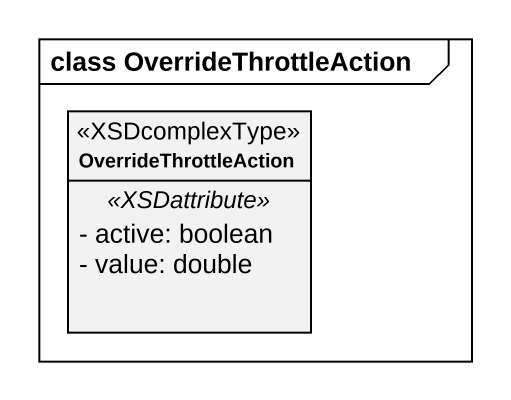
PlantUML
@startuml
mainframe class OverrideThrottleAction
hide circle
hide empty members
skinparam classAttributeIconSize 0
class OverrideThrottleAction <<XSDcomplexType>> {
  .. <<XSDattribute>> ..
  - active: boolean
  - value: double
}
@enduml
